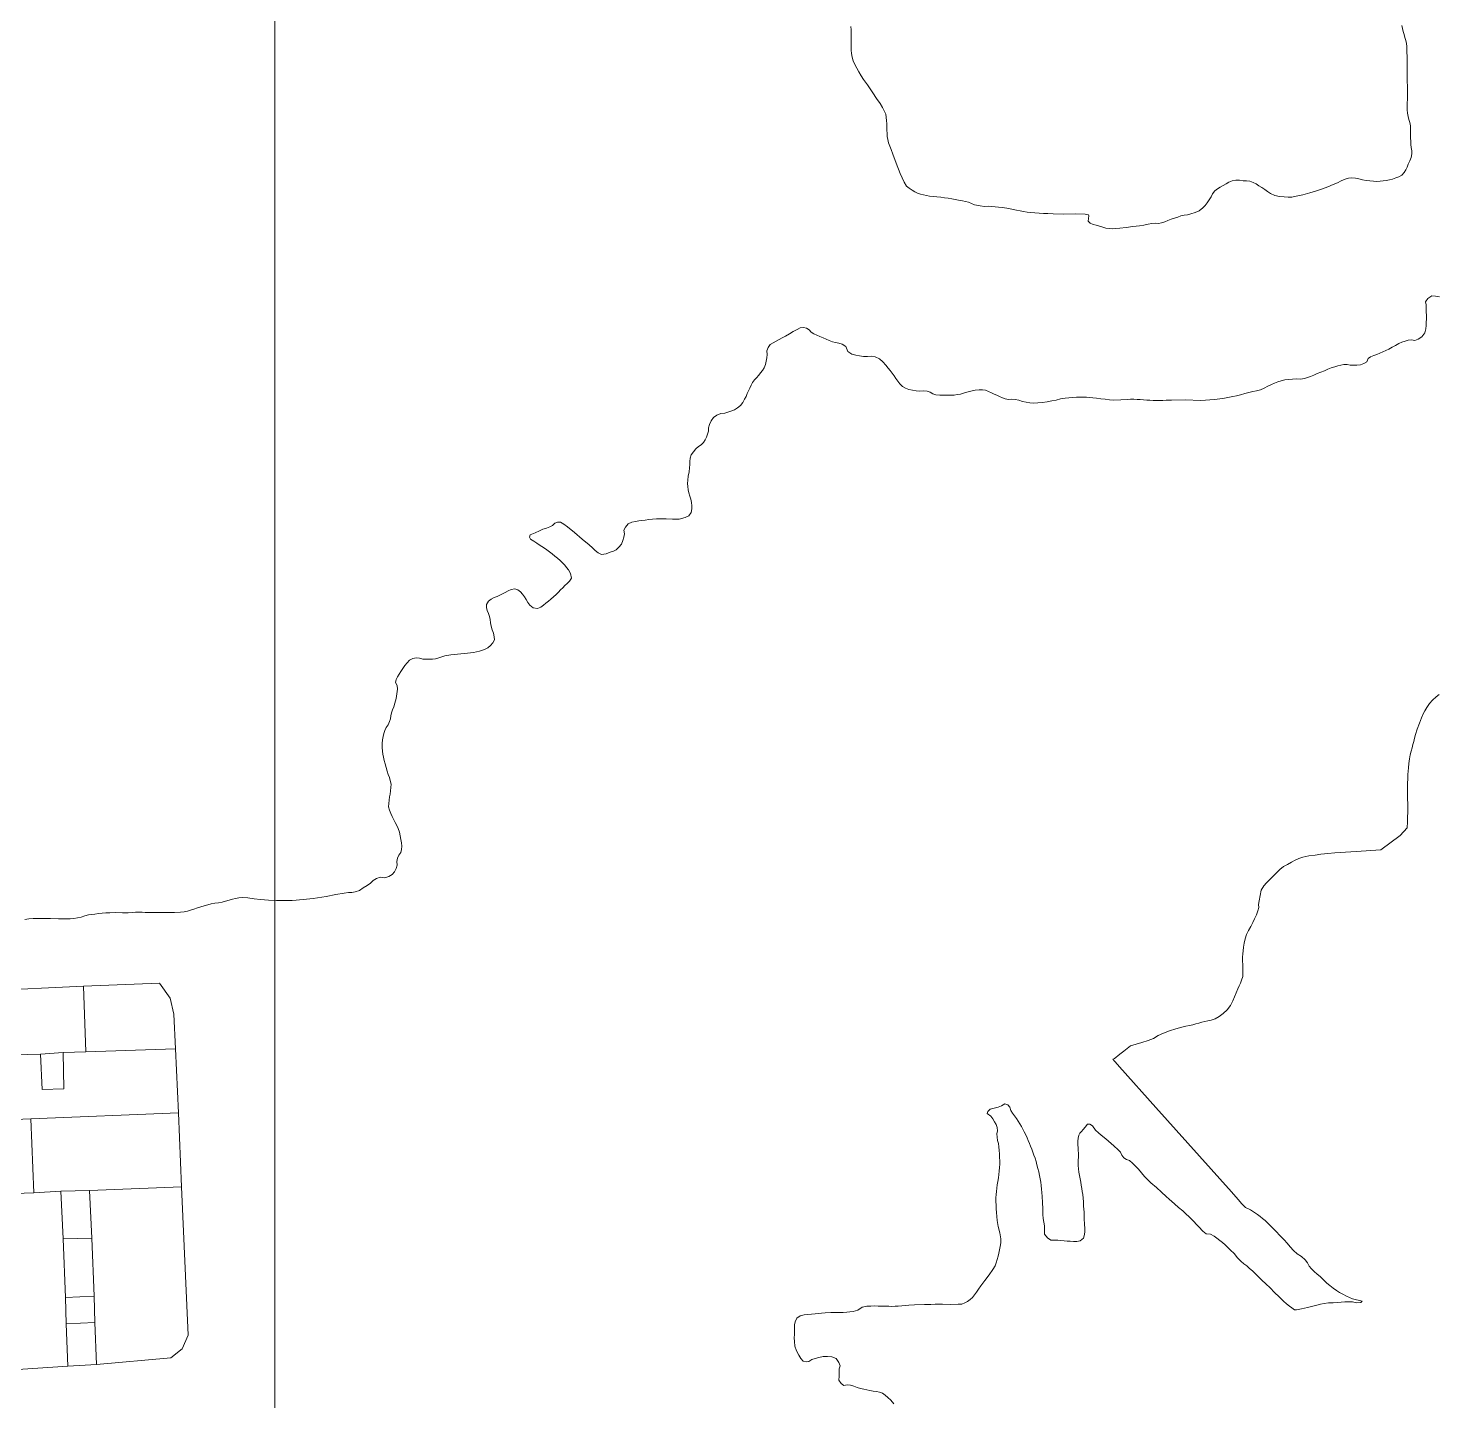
# Model space of a CAD drawing. Header units: kilometres. Extents: x 1172066 to 1174183, y 1051619 to 1053209.
# Drawn here: x 1173475.1 to 1173708.7, y 1052374.9 to 1052602.5 of the extents above; entities that cross this region are included whole.
import ezdxf

# ---------------------------------------------------------------- set-up
doc = ezdxf.new("R2010")
doc.units = ezdxf.units.KM
doc.header["$MEASUREMENT"] = 0
doc.layers.add('calles', color=7, linetype='Continuous', lineweight=5)
doc.layers.add('edificios', color=44, linetype='Continuous', lineweight=5)
doc.layers.add('terreno', color=7, linetype='Continuous')

msp = doc.modelspace()

# ---------------------------------------------------------------- linework, layer by layer
at = {"layer": 'calles', "elevation": 50}
msp.add_lwpolyline([(1173516, 1052038.02838), (1172689.77283, 1052038.02838), (1172689.77283, 1052727.99721), (1173516, 1052727.99721)], close=True, dxfattribs=at)
at = {"layer": 'edificios', "elevation": 50}
for points in [[(1173468, 1052442.875), (1173484.25, 1052443.625), (1173484.625, 1052432.75001), (1173480.875, 1052432.625), (1173477.125, 1052432.375), (1173468.5, 1052432.125), (1173468, 1052442.875)], [(1173484.25, 1052443.625), (1173496.875, 1052444.125), (1173498.625, 1052441.625), (1173499.25, 1052439.00001), (1173499.5, 1052433.25001), (1173484.625, 1052432.75001), (1173484.25, 1052443.625)], [(1173499.5, 1052433.25001), (1173500, 1052422.625), (1173475.5, 1052421.625), (1173468.875, 1052421.375), (1173468.5, 1052432.125), (1173477.125, 1052432.375), (1173477.375, 1052426.50001), (1173481, 1052426.625), (1173480.875, 1052432.625), (1173484.625, 1052432.75001), (1173499.5, 1052433.25001)], [(1173480.875, 1052432.625), (1173481, 1052426.625), (1173477.375, 1052426.50001), (1173477.125, 1052432.375), (1173480.875, 1052432.625)], [(1173475.5, 1052421.625), (1173476, 1052409.375), (1173469.5, 1052409.125), (1173455.625, 1052408.625), (1173456.125, 1052410.75001), (1173464.25, 1052411.00001), (1173464.125, 1052415.00001), (1173446, 1052414.25001), (1173437, 1052418.125), (1173452.5, 1052418.625), (1173462.75, 1052419.125), (1173469, 1052419.375), (1173468.875, 1052421.375), (1173475.5, 1052421.625)], [(1173500, 1052422.625), (1173500.5, 1052410.375), (1173485.25, 1052409.75001), (1173480.5, 1052409.625), (1173476, 1052409.375), (1173475.5, 1052421.625), (1173500, 1052422.625)], [(1173480.5, 1052409.625), (1173480.875, 1052401.75001), (1173481.25, 1052392.00001), (1173481.375, 1052387.625), (1173481.625, 1052380.625), (1173470.875, 1052379.875), (1173469.5, 1052409.125), (1173476, 1052409.375), (1173480.5, 1052409.625)], [(1173485.25, 1052409.75001), (1173485.625, 1052401.875), (1173480.875, 1052401.75001), (1173480.5, 1052409.625), (1173485.25, 1052409.75001)], [(1173500.5, 1052410.375), (1173501.625, 1052385.75001), (1173500.625, 1052383.50001), (1173498.75, 1052382.00001), (1173486.375, 1052380.875), (1173486.125, 1052387.875), (1173486, 1052392.25001), (1173485.625, 1052401.875), (1173485.25, 1052409.75001), (1173500.5, 1052410.375)], [(1173485.625, 1052401.875), (1173486, 1052392.25001), (1173481.25, 1052392.00001), (1173480.875, 1052401.75001), (1173485.625, 1052401.875)], [(1173486, 1052392.25001), (1173486.125, 1052387.875), (1173481.375, 1052387.625), (1173481.25, 1052392.00001), (1173486, 1052392.25001)], [(1173486.125, 1052387.875), (1173486.375, 1052380.875), (1173481.625, 1052380.625), (1173481.375, 1052387.625), (1173486.125, 1052387.875)]]:
    msp.add_lwpolyline(points, dxfattribs=at)
at = {"layer": 'terreno', "lineweight": 0, "ltscale": 2090}
for points, elevation in [([(1173702.91984, 1052602.94368), (1173703.033, 1052602.44385), (1173703.15947, 1052601.94756), (1173703.29775, 1052601.45767), (1173703.46249, 1052600.97689), (1173703.58628, 1052600.48244), (1173703.68709, 1052599.98503), (1173703.74375, 1052599.48326), (1173703.76978, 1052598.97335), (1173703.79127, 1052598.43841), (1173703.80761, 1052597.89677), (1173703.81188, 1052597.33126), (1173703.81113, 1052596.66854), (1173703.80464, 1052595.98146), (1173703.806, 1052595.18374), (1173703.81958, 1052593.94338), (1173703.85834, 1052592.59246), (1173703.877, 1052591.37146), (1173703.87224, 1052590.67055), (1173703.82988, 1052590.10016), (1173703.81717, 1052589.53173), (1173703.82695, 1052588.97023), (1173703.88703, 1052588.41146), (1173703.96526, 1052587.85912), (1173704.07819, 1052587.33595), (1173704.28917, 1052586.83872), (1173704.35791, 1052586.32099), (1173704.37479, 1052585.80621), (1173704.37067, 1052585.29349), (1173704.38322, 1052584.78034), (1173704.40211, 1052584.26322), (1173704.42302, 1052583.74462), (1173704.44459, 1052583.22518), (1173704.48851, 1052582.70101), (1173704.58927, 1052582.17743), (1173704.5911, 1052581.64275), (1173704.50941, 1052581.06832), (1173704.24028, 1052580.51554), (1173703.99529, 1052579.97071), (1173703.79672, 1052579.47925), (1173703.60284, 1052579.01731), (1173703.31107, 1052578.56859), (1173702.94987, 1052578.13856), (1173702.46529, 1052577.8588), (1173701.94068, 1052577.65869), (1173701.41648, 1052577.47858), (1173700.89158, 1052577.34147), (1173700.35813, 1052577.24917), (1173699.84596, 1052577.16979), (1173699.33955, 1052577.1061), (1173698.81671, 1052577.10151), (1173698.22722, 1052577.12363), (1173697.62105, 1052577.18833), (1173697.01497, 1052577.26668), (1173696.40999, 1052577.36306), (1173695.81443, 1052577.51082), (1173695.22395, 1052577.60526), (1173694.66331, 1052577.66416), (1173694.09823, 1052577.63704), (1173693.52931, 1052577.4664), (1173692.87998, 1052577.2037), (1173692.25854, 1052576.85564), (1173691.56087, 1052576.55821), (1173690.68054, 1052576.21945), (1173689.75341, 1052575.87363), (1173688.7809, 1052575.53644), (1173687.67084, 1052575.17477), (1173686.51401, 1052574.86973), (1173685.43489, 1052574.62387), (1173684.71597, 1052574.48721), (1173684.0737, 1052574.46707), (1173683.41262, 1052574.50868), (1173682.64622, 1052574.58213), (1173681.86051, 1052574.75801), (1173681.1642, 1052575.10364), (1173680.63251, 1052575.42637), (1173680.1834, 1052575.76382), (1173679.7111, 1052576.07565), (1173679.239, 1052576.37648), (1173678.77295, 1052576.67101), (1173678.25739, 1052576.92497), (1173677.72827, 1052577.12537), (1173677.17766, 1052577.17315), (1173676.61726, 1052577.2154), (1173676.0066, 1052577.27775), (1173675.37286, 1052577.32031), (1173674.77233, 1052577.17352), (1173674.24023, 1052576.97204), (1173673.77139, 1052576.6966), (1173673.29776, 1052576.4118), (1173672.8199, 1052576.14066), (1173672.347, 1052575.8782), (1173671.93234, 1052575.50592), (1173671.54875, 1052575.05361), (1173671.29192, 1052574.50855), (1173670.97287, 1052574.01171), (1173670.64879, 1052573.55517), (1173670.32781, 1052573.11316), (1173669.90326, 1052572.68499), (1173669.33605, 1052572.21784), (1173668.64608, 1052571.91395), (1173667.95482, 1052571.71024), (1173667.3834, 1052571.57424), (1173666.832, 1052571.50668), (1173666.29782, 1052571.36003), (1173665.7586, 1052571.18303), (1173665.21774, 1052570.99868), (1173664.67808, 1052570.81117), (1173664.13863, 1052570.61281), (1173663.60745, 1052570.39018), (1173663.0679, 1052570.21217), (1173662.55652, 1052570.10696), (1173662.03258, 1052570.15837), (1173661.49194, 1052570.10919), (1173660.8404, 1052569.99818), (1173660.16182, 1052569.86168), (1173659.40315, 1052569.7435), (1173658.34042, 1052569.59674), (1173657.19896, 1052569.46211), (1173656.15575, 1052569.34543), (1173655.50506, 1052569.26925), (1173654.94861, 1052569.21433), (1173654.39671, 1052569.25579), (1173653.8471, 1052569.34408), (1173653.31045, 1052569.51144), (1173652.77487, 1052569.66596), (1173652.2565, 1052569.81057), (1173651.75005, 1052569.97157), (1173651.24818, 1052570.1486), (1173650.90115, 1052570.51236), (1173651.02138, 1052571.4003), (1173650.94859, 1052571.5596), (1173650.41894, 1052571.6652), (1173648.73866, 1052571.73675), (1173646.82495, 1052571.64589), (1173645.11393, 1052571.69347), (1173644.19429, 1052571.74638), (1173643.47205, 1052571.7877), (1173642.75846, 1052571.83341), (1173642.07938, 1052571.87644), (1173641.40896, 1052571.92134), (1173640.75856, 1052571.9965), (1173640.18243, 1052572.08717), (1173639.63357, 1052572.22814), (1173639.03232, 1052572.34753), (1173638.24144, 1052572.48838), (1173637.40288, 1052572.63149), (1173636.61242, 1052572.75468), (1173636.02615, 1052572.83865), (1173635.48953, 1052572.89417), (1173634.93907, 1052572.94846), (1173634.33103, 1052572.98381), (1173633.70415, 1052572.9489), (1173633.00929, 1052573.01802), (1173632.03342, 1052573.22385), (1173631.02859, 1052573.64172), (1173630.06806, 1052573.88362), (1173629.41761, 1052574.00745), (1173628.84676, 1052574.11265), (1173628.26745, 1052574.20614), (1173627.66231, 1052574.29968), (1173627.05067, 1052574.39036), (1173626.4369, 1052574.47586), (1173625.81617, 1052574.55315), (1173625.19138, 1052574.60593), (1173624.58836, 1052574.67265), (1173624.06766, 1052574.74324), (1173623.57365, 1052574.84729), (1173623.08149, 1052574.98219), (1173622.59871, 1052575.14246), (1173622.15589, 1052575.38376), (1173621.70842, 1052575.66038), (1173621.22135, 1052575.95431), (1173620.74165, 1052576.27745), (1173620.36288, 1052576.94124), (1173619.70536, 1052578.41246), (1173619.0697, 1052580.09531), (1173618.50569, 1052581.60147), (1173618.21582, 1052582.36051), (1173617.99615, 1052582.9302), (1173617.80202, 1052583.49935), (1173617.6521, 1052584.01618), (1173617.58388, 1052584.53208), (1173617.5448, 1052585.0511), (1173617.51521, 1052585.57349), (1173617.50745, 1052586.09799), (1173617.48435, 1052586.62543), (1173617.4608, 1052587.21136), (1173617.31799, 1052588.24644), (1173616.80789, 1052589.35948), (1173616.37698, 1052590.00038), (1173615.81514, 1052590.85383), (1173615.20888, 1052591.76591), (1173614.64236, 1052592.59102), (1173614.28564, 1052593.09991), (1173613.97515, 1052593.52532), (1173613.65131, 1052593.9887), (1173613.25402, 1052594.58691), (1173612.87962, 1052595.24171), (1173612.51892, 1052595.89209), (1173612.19333, 1052596.48195), (1173611.91275, 1052597.07003), (1173611.75219, 1052597.69249), (1173611.64612, 1052598.28337), (1173611.60943, 1052598.86592), (1173611.60073, 1052599.44841), (1173611.59654, 1052600.02595), (1173611.5967, 1052600.60264), (1173611.5919, 1052601.17217), (1173611.5839, 1052601.71467), (1173611.56708, 1052602.24997), (1173611.54889, 1052602.79425)], 10), ([(1173709.16437, 1052557.96839), (1173708.5412, 1052558.06736), (1173707.89415, 1052558.1387), (1173707.27025, 1052557.67728), (1173706.85804, 1052557.14083), (1173706.95352, 1052556.6059), (1173706.99723, 1052556.05689), (1173706.99748, 1052555.46253), (1173707.00729, 1052554.85719), (1173707.00585, 1052554.26582), (1173706.99982, 1052553.7324), (1173706.98039, 1052553.21411), (1173706.92263, 1052552.6583), (1173706.76484, 1052551.96169), (1173706.27478, 1052551.31988), (1173705.62489, 1052550.92451), (1173705.06989, 1052550.73625), (1173704.5184, 1052550.83337), (1173704.00013, 1052550.74165), (1173703.48432, 1052550.58257), (1173702.96455, 1052550.41832), (1173702.45376, 1052550.18595), (1173701.89838, 1052549.89919), (1173701.34899, 1052549.57695), (1173700.79274, 1052549.29985), (1173700.28646, 1052549.06383), (1173699.79146, 1052548.84219), (1173699.29495, 1052548.6207), (1173698.78941, 1052548.40485), (1173698.27059, 1052548.21343), (1173697.76652, 1052548.00391), (1173697.3462, 1052547.70712), (1173697.11142, 1052547.15316), (1173696.65568, 1052546.8747), (1173696.08462, 1052546.69921), (1173695.49586, 1052546.63697), (1173694.9147, 1052546.62478), (1173694.37458, 1052546.64328), (1173693.84331, 1052546.72832), (1173693.31773, 1052546.70473), (1173692.80565, 1052546.64035), (1173692.30279, 1052546.53002), (1173691.79889, 1052546.35867), (1173691.23881, 1052546.15255), (1173690.67043, 1052545.93708), (1173690.09929, 1052545.70709), (1173689.50586, 1052545.46332), (1173688.90865, 1052545.21304), (1173688.32622, 1052544.97283), (1173687.81134, 1052544.75993), (1173687.31205, 1052544.56043), (1173686.77379, 1052544.3946), (1173686.14696, 1052544.27636), (1173685.47808, 1052544.34943), (1173684.82117, 1052544.32006), (1173684.17609, 1052544.25439), (1173683.53371, 1052544.18208), (1173682.91269, 1052544.03353), (1173682.35359, 1052543.86593), (1173681.8327, 1052543.6525), (1173681.2959, 1052543.42133), (1173680.70036, 1052543.13622), (1173680.1168, 1052542.77917), (1173679.48633, 1052542.54605), (1173678.8496, 1052542.3711), (1173678.20243, 1052542.25226), (1173677.55328, 1052542.09624), (1173676.8666, 1052541.90804), (1173676.17369, 1052541.69799), (1173675.49357, 1052541.53449), (1173674.90227, 1052541.40892), (1173674.33136, 1052541.30761), (1173673.76995, 1052541.20732), (1173673.2497, 1052541.11024), (1173672.73995, 1052541.01354), (1173671.87648, 1052540.91937), (1173669.61932, 1052540.77808), (1173667.00656, 1052540.86632), (1173664.73902, 1052540.83815), (1173663.83415, 1052540.7993), (1173663.26998, 1052540.75485), (1173662.71297, 1052540.7471), (1173662.18689, 1052540.7545), (1173661.66808, 1052540.7801), (1173661.14674, 1052540.80936), (1173660.61372, 1052540.84038), (1173660.0782, 1052540.87424), (1173659.54318, 1052540.90544), (1173659.01201, 1052540.93431), (1173658.48187, 1052540.95686), (1173657.94894, 1052540.96722), (1173657.35898, 1052540.95182), (1173656.31011, 1052540.87163), (1173655.14925, 1052540.84242), (1173654.46776, 1052540.88161), (1173653.73403, 1052540.95488), (1173652.97899, 1052541.06039), (1173652.26072, 1052541.14357), (1173651.69808, 1052541.2033), (1173651.17379, 1052541.25588), (1173650.64324, 1052541.29675), (1173650.09024, 1052541.32486), (1173649.53076, 1052541.31011), (1173648.95983, 1052541.28713), (1173648.34173, 1052541.26126), (1173647.71239, 1052541.21935), (1173647.0649, 1052541.13502), (1173646.34091, 1052541.01315), (1173645.61002, 1052540.83542), (1173644.86264, 1052540.68945), (1173644.08522, 1052540.5535), (1173643.2992, 1052540.43669), (1173642.5393, 1052540.36584), (1173641.88523, 1052540.33564), (1173641.25357, 1052540.39789), (1173640.62524, 1052540.49416), (1173640.00065, 1052540.61343), (1173639.39012, 1052540.79261), (1173638.78648, 1052540.91784), (1173638.23153, 1052540.97176), (1173637.67145, 1052540.90851), (1173637.15267, 1052541.03244), (1173636.67531, 1052541.21191), (1173636.21984, 1052541.41615), (1173635.76219, 1052541.62205), (1173635.30651, 1052541.83212), (1173634.86595, 1052542.05325), (1173634.37879, 1052542.26169), (1173633.87303, 1052542.45252), (1173633.36569, 1052542.55502), (1173632.82494, 1052542.52885), (1173632.14894, 1052542.44721), (1173631.43889, 1052542.30225), (1173630.76091, 1052542.1446), (1173630.21469, 1052542.00173), (1173629.71578, 1052541.83273), (1173629.19906, 1052541.72799), (1173628.69433, 1052541.66165), (1173628.19349, 1052541.65567), (1173627.66048, 1052541.6497), (1173626.99947, 1052541.64231), (1173626.30633, 1052541.66193), (1173625.64367, 1052541.7232), (1173625.12023, 1052541.84396), (1173624.67894, 1052542.15443), (1173624.1804, 1052542.29864), (1173623.6029, 1052542.36229), (1173622.99468, 1052542.32581), (1173622.39275, 1052542.3742), (1173621.78368, 1052542.45305), (1173621.18078, 1052542.56477), (1173620.60226, 1052542.81461), (1173620.08119, 1052543.10755), (1173619.6682, 1052543.49683), (1173619.31695, 1052543.94257), (1173619.00105, 1052544.38413), (1173618.72475, 1052544.83805), (1173618.41205, 1052545.27447), (1173618.0733, 1052545.71643), (1173617.71712, 1052546.14815), (1173617.3215, 1052546.59984), (1173616.83242, 1052547.14928), (1173616.27229, 1052547.6729), (1173615.58968, 1052547.97509), (1173614.94026, 1052548.12527), (1173614.28951, 1052548.02908), (1173613.64665, 1052548.0591), (1173612.99588, 1052548.14277), (1173612.34664, 1052548.25559), (1173611.68801, 1052548.45773), (1173611.04726, 1052548.85912), (1173610.68491, 1052549.72167), (1173610.08002, 1052550.12173), (1173609.53021, 1052550.28587), (1173608.99137, 1052550.35138), (1173608.48008, 1052550.51436), (1173607.96328, 1052550.71497), (1173607.44363, 1052550.92075), (1173606.92661, 1052551.13338), (1173606.4134, 1052551.34935), (1173605.90648, 1052551.57685), (1173605.40956, 1052551.80356), (1173604.96862, 1052552.0727), (1173604.61963, 1052552.49779), (1173604.19079, 1052552.74482), (1173603.70026, 1052552.88656), (1173603.12443, 1052552.80656), (1173602.60303, 1052552.55962), (1173601.97649, 1052552.19986), (1173601.33201, 1052551.78901), (1173600.69762, 1052551.43039), (1173600.16374, 1052551.14723), (1173599.64772, 1052550.89265), (1173599.13827, 1052550.62228), (1173598.62782, 1052550.35057), (1173598.13205, 1052550.03957), (1173597.81414, 1052549.5479), (1173597.61385, 1052548.99444), (1173597.65808, 1052548.40477), (1173597.58004, 1052547.83753), (1173597.46678, 1052547.28013), (1173597.3672, 1052546.71946), (1173597.13792, 1052546.20104), (1173596.87637, 1052545.74212), (1173596.56535, 1052545.34533), (1173596.24735, 1052544.94483), (1173595.91135, 1052544.54358), (1173595.54089, 1052544.16851), (1173595.24369, 1052543.73909), (1173594.98406, 1052543.29519), (1173594.76835, 1052542.8325), (1173594.55114, 1052542.37146), (1173594.33825, 1052541.91228), (1173594.14406, 1052541.44617), (1173593.91827, 1052540.96659), (1173593.62645, 1052540.41855), (1173593.22175, 1052539.91414), (1173592.71452, 1052539.52675), (1173592.24981, 1052539.23841), (1173591.7783, 1052539.05572), (1173591.27396, 1052538.86687), (1173590.64781, 1052538.67413), (1173589.96184, 1052538.58661), (1173589.31741, 1052538.31044), (1173588.74159, 1052537.93741), (1173588.35017, 1052537.3744), (1173588.0893, 1052536.76764), (1173587.92378, 1052536.22934), (1173587.89845, 1052535.68769), (1173587.75813, 1052535.17816), (1173587.57984, 1052534.69681), (1173587.36913, 1052534.23513), (1173587.07912, 1052533.80243), (1173586.71897, 1052533.39956), (1173586.23854, 1052533.12316), (1173585.84035, 1052532.72678), (1173585.43751, 1052532.25456), (1173585.05733, 1052531.74759), (1173584.89813, 1052531.1758), (1173584.83038, 1052530.65247), (1173584.83941, 1052530.14263), (1173584.79391, 1052529.60221), (1173584.70155, 1052528.9214), (1173584.57319, 1052528.20527), (1173584.49801, 1052527.52387), (1173584.46467, 1052526.98317), (1173584.49838, 1052526.47296), (1173584.57391, 1052525.96294), (1173584.67952, 1052525.43722), (1173584.85092, 1052524.92099), (1173584.98235, 1052524.39772), (1173585.09332, 1052523.86504), (1173585.15987, 1052523.31614), (1173585.1304, 1052522.77013), (1173585.02456, 1052522.19359), (1173584.6768, 1052521.63195), (1173584.05325, 1052521.34388), (1173583.03917, 1052521.09566), (1173581.93292, 1052521.09788), (1173580.92462, 1052521.11004), (1173580.31723, 1052521.11489), (1173579.81025, 1052521.13789), (1173579.28046, 1052521.11843), (1173578.65696, 1052521.07488), (1173578.01223, 1052521.00455), (1173577.38967, 1052520.93699), (1173576.85875, 1052520.87687), (1173576.35322, 1052520.80303), (1173575.8246, 1052520.71374), (1173575.20667, 1052520.5807), (1173574.61032, 1052520.28858), (1173574.15197, 1052519.78009), (1173573.88439, 1052519.25298), (1173574.00697, 1052518.66034), (1173573.89968, 1052518.10897), (1173573.69454, 1052517.52531), (1173573.46338, 1052516.94538), (1173573.05311, 1052516.4206), (1173572.6285, 1052516.00528), (1173572.1527, 1052515.7763), (1173571.6242, 1052515.58677), (1173570.96481, 1052515.3576), (1173570.19238, 1052515.2046), (1173569.61427, 1052515.50561), (1173569.14193, 1052515.89729), (1173568.70418, 1052516.30579), (1173568.11362, 1052516.8121), (1173566.97209, 1052517.77388), (1173565.70154, 1052518.84424), (1173564.51209, 1052519.78712), (1173563.89954, 1052520.25766), (1173563.37389, 1052520.57074), (1173562.89213, 1052520.58252), (1173562.45308, 1052520.44297), (1173562.03503, 1052520.05268), (1173561.58183, 1052519.79873), (1173561.04761, 1052519.58824), (1173560.46156, 1052519.41068), (1173559.88123, 1052519.14698), (1173559.18112, 1052518.83622), (1173558.31086, 1052518.48382), (1173558.21344, 1052518.10735), (1173558.41618, 1052517.76893), (1173558.96767, 1052517.42062), (1173559.4654, 1052517.09058), (1173560.00213, 1052516.72253), (1173560.56301, 1052516.36261), (1173561.09461, 1052515.98971), (1173561.55636, 1052515.65281), (1173561.99395, 1052515.31649), (1173562.42908, 1052514.96898), (1173562.86796, 1052514.60565), (1173563.28696, 1052514.21806), (1173563.69927, 1052513.83294), (1173564.06996, 1052513.4718), (1173564.39128, 1052513.08427), (1173564.70494, 1052512.65869), (1173565.04279, 1052512.08621), (1173565.17395, 1052511.29793), (1173564.85702, 1052510.77275), (1173564.48622, 1052510.40118), (1173564.10489, 1052510.07057), (1173563.74333, 1052509.71752), (1173563.38236, 1052509.345), (1173563.02527, 1052508.96248), (1173562.64464, 1052508.59086), (1173562.22854, 1052508.2074), (1173561.78704, 1052507.84184), (1173561.35453, 1052507.47798), (1173560.95056, 1052507.13941), (1173560.54185, 1052506.82167), (1173560.11541, 1052506.512), (1173559.56857, 1052506.25579), (1173558.82103, 1052506.39367), (1173558.30011, 1052506.80213), (1173557.92351, 1052507.25058), (1173557.69763, 1052507.7614), (1173557.38134, 1052508.2153), (1173557.05136, 1052508.63798), (1173556.71942, 1052509.05296), (1173556.28568, 1052509.35131), (1173555.78207, 1052509.54349), (1173555.18135, 1052509.40353), (1173554.67107, 1052509.16999), (1173554.21608, 1052508.94136), (1173553.77166, 1052508.70313), (1173553.32068, 1052508.47686), (1173552.85229, 1052508.265), (1173552.36939, 1052508.09092), (1173551.8931, 1052507.82387), (1173551.42933, 1052507.47853), (1173551.1014, 1052506.95697), (1173551.07993, 1052506.443), (1173551.18288, 1052505.95178), (1173551.45132, 1052505.46398), (1173551.59587, 1052504.95395), (1173551.69501, 1052504.41938), (1173551.78171, 1052503.87357), (1173551.88459, 1052503.32551), (1173552.02863, 1052502.74248), (1173552.25552, 1052502.15848), (1173552.37851, 1052501.58751), (1173552.39706, 1052501.07323), (1173552.14111, 1052500.58918), (1173551.74316, 1052500.13946), (1173551.33012, 1052499.74586), (1173550.89846, 1052499.52368), (1173550.41884, 1052499.36278), (1173549.93267, 1052499.20885), (1173549.44879, 1052499.07127), (1173548.94948, 1052498.98711), (1173548.43494, 1052498.91439), (1173547.91773, 1052498.84483), (1173547.39262, 1052498.78673), (1173546.84051, 1052498.73034), (1173546.28171, 1052498.67792), (1173545.73044, 1052498.62236), (1173545.16686, 1052498.55957), (1173544.18676, 1052498.42154), (1173543.21267, 1052498.10034), (1173542.65453, 1052497.9429), (1173542.13586, 1052497.86283), (1173541.61522, 1052497.84925), (1173541.08869, 1052497.84715), (1173540.52981, 1052497.88839), (1173539.96515, 1052498.05746), (1173539.40408, 1052498.06553), (1173538.84975, 1052497.98263), (1173538.32314, 1052497.71149), (1173537.91575, 1052497.28225), (1173537.53466, 1052496.79545), (1173537.21228, 1052496.29443), (1173536.89007, 1052495.79607), (1173536.59756, 1052495.36218), (1173536.31857, 1052494.95885), (1173536.08308, 1052494.48391), (1173535.98106, 1052493.98306), (1173536.27745, 1052493.47257), (1173536.31288, 1052492.91287), (1173536.23044, 1052492.14292), (1173536.11374, 1052491.31983), (1173535.90929, 1052490.54865), (1173535.72409, 1052489.97926), (1173535.51385, 1052489.48592), (1173535.34567, 1052488.9841), (1173535.21792, 1052488.49465), (1173535.15058, 1052487.9918), (1173535.01684, 1052487.50031), (1173534.80632, 1052486.99947), (1173534.45504, 1052486.54914), (1173534.22553, 1052486.04338), (1173534.05435, 1052485.53922), (1173533.93169, 1052485.03279), (1173533.86233, 1052484.49693), (1173533.80285, 1052483.88178), (1173533.78413, 1052483.24332), (1173533.83697, 1052482.63151), (1173533.89993, 1052482.1016), (1173533.98112, 1052481.59327), (1173534.11453, 1052481.07486), (1173534.28177, 1052480.48491), (1173534.46108, 1052479.88188), (1173534.63848, 1052479.29298), (1173534.80512, 1052478.76188), (1173534.984, 1052478.25018), (1173535.14046, 1052477.72186), (1173535.25622, 1052477.16186), (1173535.22111, 1052476.57349), (1173535.16705, 1052476.01054), (1173535.1054, 1052475.50239), (1173534.99351, 1052475.00783), (1173534.92785, 1052474.50249), (1173534.87022, 1052473.95353), (1173534.8407, 1052473.38185), (1173534.99109, 1052472.83084), (1173535.20332, 1052472.27928), (1173535.45626, 1052471.75708), (1173535.71018, 1052471.23938), (1173535.9536, 1052470.75515), (1173536.20977, 1052470.29063), (1173536.44529, 1052469.78536), (1173536.6697, 1052469.19535), (1173536.77816, 1052468.55647), (1173536.88122, 1052467.9364), (1173536.97411, 1052467.38597), (1173537.02279, 1052466.84183), (1173536.98039, 1052466.31492), (1173536.85652, 1052465.81798), (1173536.53392, 1052465.36812), (1173536.33698, 1052464.88234), (1173536.22855, 1052464.32631), (1173536.2699, 1052463.71145), (1173536.10608, 1052463.12998), (1173535.8464, 1052462.58807), (1173535.43803, 1052462.1575), (1173534.90606, 1052461.8185), (1173534.24626, 1052461.58544), (1173533.46822, 1052461.72734), (1173532.84042, 1052461.49276), (1173532.31005, 1052461.1346), (1173531.82378, 1052460.718), (1173531.28012, 1052460.34978), (1173530.6578, 1052459.94004), (1173530.01859, 1052459.50689), (1173529.33044, 1052459.27669), (1173528.75825, 1052459.16619), (1173528.21104, 1052459.16733), (1173527.49626, 1052459.07301), (1173526.08379, 1052458.82696), (1173524.49883, 1052458.52427), (1173523.07903, 1052458.29968), (1173522.34847, 1052458.19345), (1173521.79028, 1052458.1187), (1173521.22754, 1052458.05508), (1173520.65444, 1052457.99577), (1173520.07895, 1052457.94877), (1173519.49409, 1052457.90689), (1173518.87875, 1052457.86587), (1173518.25584, 1052457.83765), (1173517.5105, 1052457.82653), (1173516.27571, 1052457.83448), (1173514.9184, 1052457.91637), (1173513.61711, 1052457.99569), (1173512.53856, 1052458.09853), (1173511.52003, 1052458.30733), (1173510.5865, 1052458.33535), (1173509.98798, 1052458.2954), (1173509.47683, 1052458.1737), (1173508.95508, 1052458.04177), (1173508.38806, 1052457.89398), (1173507.81864, 1052457.72149), (1173507.23858, 1052457.5813), (1173506.6449, 1052457.4687), (1173506.03778, 1052457.41123), (1173505.44312, 1052457.29346), (1173504.8564, 1052457.15123), (1173504.27613, 1052456.9867), (1173503.69873, 1052456.81218), (1173503.12622, 1052456.62669), (1173502.56484, 1052456.41192), (1173502.00115, 1052456.23078), (1173501.4793, 1052456.07903), (1173500.96178, 1052455.96697), (1173500.33698, 1052455.9164), (1173499.31264, 1052455.86582), (1173498.18869, 1052455.84078), (1173497.13646, 1052455.83558), (1173496.37158, 1052455.8342), (1173495.67871, 1052455.83465), (1173495.01545, 1052455.84142), (1173494.46818, 1052455.85655), (1173493.9493, 1052455.89466), (1173493.42423, 1052455.90356), (1173492.87207, 1052455.89233), (1173492.31325, 1052455.84691), (1173491.67015, 1052455.82276), (1173490.6898, 1052455.81173), (1173489.62345, 1052455.83463), (1173488.63148, 1052455.81186), (1173487.93393, 1052455.77847), (1173487.31215, 1052455.72158), (1173486.70288, 1052455.6606), (1173486.14645, 1052455.60152), (1173485.60542, 1052455.52801), (1173485.05146, 1052455.43943), (1173484.44886, 1052455.3073), (1173483.85488, 1052455.07787), (1173483.23996, 1052454.94418), (1173482.63683, 1052454.85388), (1173482.03702, 1052454.8051), (1173481.31152, 1052454.79308), (1173480.09022, 1052454.80392), (1173478.74482, 1052454.87086), (1173477.49969, 1052454.87926), (1173476.6545, 1052454.87269), (1173475.90902, 1052454.85541), (1173475.17516, 1052454.78016), (1173474.48506, 1052454.68313)], 20), ([(1173709.13899, 1052492.02909), (1173708.60748, 1052491.59242), (1173708.0268, 1052491.08003), (1173707.50144, 1052490.50207), (1173707.07585, 1052489.86938), (1173706.74137, 1052489.31829), (1173706.46985, 1052488.77884), (1173706.20942, 1052488.14825), (1173705.84508, 1052487.24317), (1173705.46597, 1052486.27025), (1173705.19964, 1052485.34804), (1173705.04386, 1052484.74186), (1173704.91269, 1052484.21597), (1173704.7773, 1052483.68679), (1173704.63464, 1052483.14194), (1173704.48517, 1052482.59436), (1173704.33785, 1052482.01431), (1173704.18573, 1052481.31538), (1173704.10667, 1052480.57431), (1173704.04326, 1052479.86696), (1173703.99157, 1052479.29918), (1173703.95036, 1052478.76629), (1173703.91971, 1052478.14927), (1173703.88175, 1052477.20236), (1173703.86236, 1052476.17319), (1173703.86426, 1052475.22114), (1173703.87575, 1052474.57731), (1173703.91054, 1052474.01109), (1173703.93047, 1052473.44998), (1173703.93629, 1052472.91148), (1173703.91193, 1052472.37898), (1173703.88156, 1052471.77431), (1173703.87055, 1052470.87485), (1173703.81937, 1052469.90388), (1173702.67915, 1052468.60201), (1173699.42809, 1052466.22545), (1173695.33628, 1052465.97916), (1173691.80606, 1052465.75415), (1173690.66975, 1052465.62588), (1173690.12743, 1052465.57953), (1173689.50122, 1052465.50545), (1173688.5352, 1052465.38613), (1173687.48761, 1052465.24511), (1173686.51591, 1052465.02277), (1173685.82499, 1052464.81356), (1173685.24853, 1052464.5087), (1173684.65416, 1052464.18292), (1173683.9804, 1052463.83193), (1173683.29436, 1052463.4714), (1173682.71452, 1052462.99785), (1173682.23671, 1052462.55128), (1173681.80275, 1052462.10307), (1173681.36662, 1052461.65602), (1173680.93511, 1052461.22266), (1173680.50871, 1052460.79766), (1173680.07004, 1052460.28875), (1173679.59234, 1052459.56716), (1173679.41008, 1052458.64792), (1173679.25699, 1052457.80247), (1173679.17107, 1052457.2072), (1173679.19079, 1052456.65726), (1173679.04847, 1052456.11206), (1173678.80989, 1052455.47407), (1173678.51669, 1052454.83017), (1173678.20832, 1052454.18503), (1173677.87452, 1052453.52561), (1173677.49929, 1052452.8845), (1173677.18777, 1052452.2025), (1173676.92596, 1052451.5069), (1173676.77797, 1052450.78517), (1173676.67202, 1052450.08663), (1173676.59231, 1052449.52005), (1173676.53927, 1052448.98644), (1173676.51498, 1052448.43663), (1173676.51547, 1052447.82625), (1173676.57804, 1052447.19999), (1173676.58797, 1052446.56865), (1173676.58167, 1052445.91459), (1173676.54405, 1052445.25304), (1173676.35306, 1052444.63776), (1173676.1489, 1052444.12979), (1173675.929, 1052443.67307), (1173675.71061, 1052443.17585), (1173675.45083, 1052442.5491), (1173675.19239, 1052441.88486), (1173674.90155, 1052441.19747), (1173674.51844, 1052440.42298), (1173673.95179, 1052439.72813), (1173673.27405, 1052439.11979), (1173672.63622, 1052438.60531), (1173671.97143, 1052438.22687), (1173671.28454, 1052438.00951), (1173670.75062, 1052437.87702), (1173670.2552, 1052437.78173), (1173669.76507, 1052437.65844), (1173669.27416, 1052437.52249), (1173668.78429, 1052437.37872), (1173668.27721, 1052437.24302), (1173667.70898, 1052437.10605), (1173667.11861, 1052436.9963), (1173666.45195, 1052436.84038), (1173665.46558, 1052436.58046), (1173664.41627, 1052436.23709), (1173663.40926, 1052435.86405), (1173662.54196, 1052435.48202), (1173661.76024, 1052434.98019), (1173660.88169, 1052434.6506), (1173659.79305, 1052434.32088), (1173657.94166, 1052433.7602), (1173657.34658, 1052433.28849), (1173656.83658, 1052432.88409), (1173656.36479, 1052432.50804), (1173655.89602, 1052432.12768), (1173655.4827, 1052431.79424), (1173655.25387, 1052431.64651), (1173654.99962, 1052431.55083), (1173656.1033, 1052430.23484), (1173662.12492, 1052423.51499), (1173674.67655, 1052409.50835), (1173675.78144, 1052408.25296), (1173676.40543, 1052407.54372), (1173677.02941, 1052406.9469), (1173677.82334, 1052406.54253), (1173678.50894, 1052406.09818), (1173678.98407, 1052405.75536), (1173679.41369, 1052405.44648), (1173679.83408, 1052405.11958), (1173680.25419, 1052404.77767), (1173680.65574, 1052404.41166), (1173681.04736, 1052404.03045), (1173681.44454, 1052403.63876), (1173681.83923, 1052403.24123), (1173682.22597, 1052402.83565), (1173682.61023, 1052402.42691), (1173682.99182, 1052402.0153), (1173683.3994, 1052401.57417), (1173683.90936, 1052401.01365), (1173684.43286, 1052400.41219), (1173684.97165, 1052399.81432), (1173685.57753, 1052399.23941), (1173686.31632, 1052398.79263), (1173686.91232, 1052398.26052), (1173687.30476, 1052397.77564), (1173687.53922, 1052397.21284), (1173687.9298, 1052396.76812), (1173688.40785, 1052396.33231), (1173688.90224, 1052395.8949), (1173689.37026, 1052395.46837), (1173689.7576, 1052395.11031), (1173690.12388, 1052394.76781), (1173690.51541, 1052394.40859), (1173691.00242, 1052393.97915), (1173691.54187, 1052393.56694), (1173692.09269, 1052393.1838), (1173692.61898, 1052392.83955), (1173693.16123, 1052392.54355), (1173693.73458, 1052392.2255), (1173694.73605, 1052391.8146), (1173696.36274, 1052391.40144), (1173696.11077, 1052391.17409), (1173695.42392, 1052391.09825), (1173694.73386, 1052391.27923), (1173694.06953, 1052391.30349), (1173693.47531, 1052391.27207), (1173692.89741, 1052391.23973), (1173692.28789, 1052391.1984), (1173691.55173, 1052391.15132), (1173690.78471, 1052391.1071), (1173690.04877, 1052391.01019), (1173689.42776, 1052390.89731), (1173688.84832, 1052390.73011), (1173688.19851, 1052390.5686), (1173687.28181, 1052390.3485), (1173686.29233, 1052390.1119), (1173685.43968, 1052389.98829), (1173685.11552, 1052389.98212), (1173684.93525, 1052390.10762), (1173684.71196, 1052390.27644), (1173684.27679, 1052390.59444), (1173683.81026, 1052390.95198), (1173683.31812, 1052391.40939), (1173682.60085, 1052392.1028), (1173681.82666, 1052392.85292), (1173681.07254, 1052393.58815), (1173680.39107, 1052394.25404), (1173679.72903, 1052394.9032), (1173679.10031, 1052395.51667), (1173678.6074, 1052395.99042), (1173678.13789, 1052396.41795), (1173677.6714, 1052396.84065), (1173677.2122, 1052397.23854), (1173676.72949, 1052397.601), (1173676.24282, 1052398.02711), (1173675.65625, 1052398.60811), (1173675.10804, 1052399.29113), (1173674.53343, 1052399.88283), (1173674.06921, 1052400.32238), (1173673.62635, 1052400.71586), (1173673.17818, 1052401.10498), (1173672.72856, 1052401.48576), (1173672.26269, 1052401.84346), (1173671.77903, 1052402.19425), (1173671.20912, 1052402.49379), (1173670.49813, 1052402.58668), (1173669.951, 1052403.00418), (1173669.2771, 1052403.71044), (1173668.02585, 1052405.02224), (1173667.5453, 1052405.47622), (1173667.20286, 1052405.79932), (1173666.5899, 1052406.35936), (1173665.87792, 1052406.95511), (1173665.22739, 1052407.52729), (1173664.76527, 1052407.94236), (1173664.34917, 1052408.31646), (1173663.85911, 1052408.75672), (1173663.07512, 1052409.46165), (1173662.21815, 1052410.23273), (1173661.3108, 1052411.04875), (1173660.23928, 1052412.08253), (1173659.23149, 1052413.28146), (1173658.27051, 1052414.27057), (1173657.74515, 1052414.70201), (1173657.23944, 1052414.88218), (1173656.83681, 1052415.19334), (1173656.50362, 1052415.58749), (1173656.28481, 1052416.08568), (1173655.88645, 1052416.5162), (1173655.18191, 1052417.14565), (1173653.8442, 1052418.34055), (1173653.08506, 1052418.93432), (1173652.6287, 1052419.29132), (1173652.11473, 1052419.7808), (1173651.63436, 1052420.46663), (1173651.15654, 1052420.74443), (1173650.78021, 1052420.73786), (1173650.41423, 1052420.2588), (1173650.07291, 1052419.85569), (1173649.78462, 1052419.55616), (1173649.54435, 1052419.28354), (1173649.38041, 1052418.91059), (1173649.23229, 1052418.42953), (1173649.19262, 1052417.92465), (1173649.21622, 1052417.39989), (1173649.25589, 1052416.75111), (1173649.3277, 1052415.57144), (1173649.24705, 1052414.48457), (1173649.25937, 1052413.87567), (1173649.29371, 1052413.3343), (1173649.36836, 1052412.79893), (1173649.46069, 1052412.26216), (1173649.56008, 1052411.71207), (1173649.6673, 1052411.16086), (1173649.76417, 1052410.61627), (1173649.85219, 1052410.10781), (1173649.93501, 1052409.60882), (1173650.00292, 1052409.08761), (1173650.06902, 1052408.49086), (1173650.11189, 1052407.87352), (1173650.1551, 1052407.18018), (1173650.21338, 1052406.1847), (1173650.25883, 1052405.11317), (1173650.30206, 1052404.13148), (1173650.33244, 1052403.5069), (1173650.34576, 1052402.9706), (1173650.27875, 1052402.43007), (1173650.10383, 1052401.87089), (1173649.59649, 1052401.39968), (1173649.03143, 1052401.29322), (1173648.48625, 1052401.2892), (1173647.9432, 1052401.32702), (1173647.40796, 1052401.37104), (1173646.8959, 1052401.41284), (1173646.38899, 1052401.45716), (1173645.86972, 1052401.50477), (1173645.29428, 1052401.52027), (1173644.70185, 1052401.49736), (1173644.15114, 1052401.89435), (1173643.68251, 1052402.49122), (1173643.68222, 1052403.20094), (1173643.63555, 1052403.88576), (1173643.54956, 1052404.49541), (1173643.46381, 1052405.08756), (1173643.41004, 1052405.75835), (1173643.35853, 1052406.73068), (1173643.33793, 1052407.77966), (1173643.28184, 1052408.74996), (1173643.23294, 1052409.4097), (1173643.17891, 1052409.99225), (1173643.1109, 1052410.5693), (1173643.03815, 1052411.12917), (1173642.94775, 1052411.6813), (1173642.83799, 1052412.23949), (1173642.71426, 1052412.8293), (1173642.571, 1052413.42168), (1173642.41346, 1052414.00416), (1173642.25956, 1052414.55682), (1173642.09738, 1052415.09776), (1173641.91676, 1052415.6253), (1173641.74029, 1052416.11919), (1173641.55621, 1052416.60037), (1173641.36499, 1052417.07985), (1173641.17108, 1052417.55916), (1173640.97169, 1052418.03543), (1173640.76316, 1052418.50999), (1173640.54727, 1052418.98603), (1173640.31441, 1052419.45483), (1173640.07608, 1052419.91875), (1173639.8383, 1052420.37168), (1173639.58491, 1052420.81221), (1173639.3127, 1052421.25098), (1173639.0089, 1052421.70627), (1173638.65919, 1052422.14085), (1173638.33464, 1052422.58054), (1173638.0733, 1052423.04521), (1173637.91957, 1052423.59803), (1173637.55293, 1052423.94553), (1173637.08164, 1052424.10869), (1173636.50719, 1052423.80167), (1173635.95609, 1052423.56378), (1173635.33755, 1052423.38056), (1173634.65157, 1052423.22171), (1173634.25349, 1052422.87351), (1173634.16887, 1052422.50343), (1173634.75907, 1052422.07063), (1173635.10736, 1052421.61988), (1173635.36869, 1052421.15538), (1173635.64801, 1052420.69248), (1173635.81091, 1052420.1802), (1173635.88349, 1052419.65816), (1173635.77711, 1052419.12713), (1173635.8022, 1052418.60305), (1173635.88733, 1052418.07139), (1173636.00314, 1052417.53907), (1173636.07285, 1052416.99251), (1173636.12869, 1052416.41324), (1173636.17342, 1052415.8254), (1173636.20296, 1052415.24182), (1173636.22807, 1052414.67823), (1173636.24233, 1052414.11827), (1173636.21192, 1052413.55692), (1173636.16374, 1052412.98615), (1173636.09102, 1052412.41594), (1173636.01067, 1052411.84503), (1173635.92433, 1052411.26909), (1173635.82515, 1052410.69443), (1173635.74228, 1052410.12567), (1173635.67374, 1052409.59331), (1173635.62899, 1052409.06857), (1173635.60899, 1052408.5291), (1173635.59976, 1052407.93218), (1173635.61908, 1052407.32056), (1173635.65375, 1052406.70718), (1173635.69514, 1052406.08499), (1173635.75486, 1052405.46223), (1173635.82842, 1052404.76551), (1173635.97988, 1052403.77048), (1173636.2693, 1052402.71242), (1173636.39052, 1052401.72924), (1173636.41257, 1052401.07214), (1173636.32924, 1052400.49254), (1173636.21337, 1052399.92196), (1173636.09621, 1052399.37738), (1173635.96098, 1052398.85071), (1173635.80058, 1052398.3216), (1173635.63425, 1052397.77813), (1173635.45208, 1052397.23825), (1173635.10356, 1052396.66042), (1173634.47504, 1052395.75412), (1173633.73703, 1052394.80813), (1173633.09041, 1052393.92458), (1173632.70361, 1052393.37359), (1173632.38743, 1052392.90159), (1173632.06255, 1052392.44139), (1173631.7373, 1052392.01985), (1173631.3519, 1052391.66938), (1173630.8971, 1052391.36674), (1173630.43781, 1052391.09776), (1173629.9619, 1052390.92588), (1173629.32223, 1052390.88276), (1173628.11253, 1052390.87116), (1173626.7613, 1052390.89991), (1173625.54229, 1052390.88526), (1173624.80497, 1052390.86776), (1173623.73438, 1052390.83822), (1173622.07108, 1052390.76985), (1173621.17906, 1052390.72271), (1173620.54938, 1052390.6793), (1173619.9685, 1052390.61127), (1173619.3973, 1052390.57263), (1173618.8732, 1052390.54936), (1173618.36053, 1052390.54282), (1173617.83364, 1052390.54605), (1173617.2484, 1052390.55469), (1173616.64893, 1052390.57507), (1173616.04714, 1052390.58962), (1173615.43773, 1052390.59929), (1173614.82604, 1052390.59331), (1173614.17749, 1052390.55997), (1173613.40365, 1052390.4042), (1173612.66688, 1052389.91043), (1173611.91597, 1052389.7021), (1173611.36194, 1052389.6252), (1173610.86182, 1052389.57455), (1173610.26674, 1052389.54313), (1173609.29963, 1052389.51998), (1173608.2376, 1052389.54406), (1173607.2688, 1052389.48624), (1173606.65538, 1052389.42457), (1173606.13271, 1052389.34548), (1173605.59616, 1052389.27649), (1173605.00555, 1052389.21859), (1173604.39828, 1052389.19677), (1173603.78905, 1052389.12828), (1173603.15235, 1052388.98283), (1173602.55057, 1052388.56618), (1173602.30239, 1052387.98832), (1173602.19248, 1052387.46211), (1173602.18849, 1052386.95588), (1173602.18205, 1052386.43965), (1173602.1676, 1052385.88904), (1173602.15861, 1052385.32989), (1173602.17615, 1052384.725), (1173602.24535, 1052383.9456), (1173602.50723, 1052383.16343), (1173602.92348, 1052382.43247), (1173603.26366, 1052381.8965), (1173603.64134, 1052381.46756), (1173604.09638, 1052381.35648), (1173604.5735, 1052381.40721), (1173605.05807, 1052381.7273), (1173605.58857, 1052381.9126), (1173606.24438, 1052382.07315), (1173606.94474, 1052382.22039), (1173607.64233, 1052382.24796), (1173608.37514, 1052382.19335), (1173609.11088, 1052381.86523), (1173609.56195, 1052381.24461), (1173609.76436, 1052380.69034), (1173609.60246, 1052380.16106), (1173609.59115, 1052379.61713), (1173609.59507, 1052378.98594), (1173609.51713, 1052378.32436), (1173609.91187, 1052377.73915), (1173610.39334, 1052377.39303), (1173610.94552, 1052377.54242), (1173611.46618, 1052377.47733), (1173612.02173, 1052377.29621), (1173612.5861, 1052377.08232), (1173613.15366, 1052376.93426), (1173613.67306, 1052376.81849), (1173614.18091, 1052376.71267), (1173614.69394, 1052376.6062), (1173615.22946, 1052376.50301), (1173615.77405, 1052376.4202), (1173616.30796, 1052376.30232), (1173616.79629, 1052376.13341), (1173617.20487, 1052375.79677), (1173617.6432, 1052375.44544), (1173618.18009, 1052374.97323), (1173618.65721, 1052374.37673)], 30)]:
    msp.add_lwpolyline(points, dxfattribs=dict(at, elevation=elevation))

doc.saveas('drawing.dxf')
